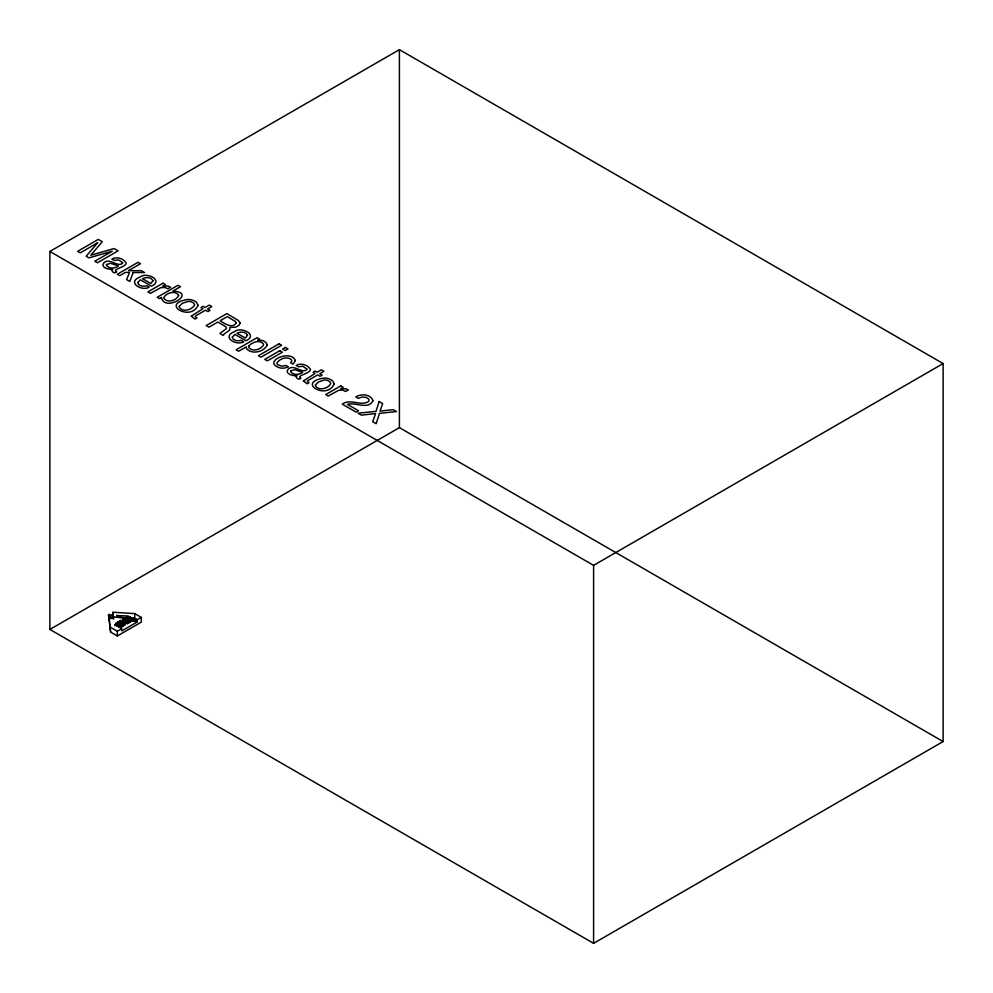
<?xml version="1.0" encoding="UTF-8"?>
<svg xmlns="http://www.w3.org/2000/svg" width="993" height="993" viewBox="0 0 993 993"><rect width="100%" height="100%" fill="white"/><g stroke="black" fill="none" stroke-linecap="round" stroke-linejoin="round"><path stroke-width="1.49" d="M109.292 619.595L110.62 632.069L117.323 635.967L141.316 622.115L141.316 617.398L134.725 613.587L113.103 612.247L112.346 614.779L109.28 616.541L109.28 614.444L108.522 614.89L110.62 632.069M117.981 622.04L117.162 622.549L121.531 625.069L122.35 624.572L117.981 622.04L117.77 622.673L123.517 625.975L123.517 624.398M119.16 623.455L119.371 621.246L123.74 623.765L122.921 624.237L118.552 621.717L119.371 621.246M120.761 620.439L119.93 620.923L124.299 623.443L125.13 622.971L120.761 620.439L120.538 621.072L124.907 623.592L124.907 625.168L119.16 621.879M122.71 619.322L122.921 621.27L123.529 618.838L127.898 621.37L127.079 621.841L122.71 619.322L123.529 618.838M124.919 618.043L124.1 618.515L128.469 621.035L129.289 620.563L124.919 618.043L124.708 618.676L130.455 621.966L130.455 620.389M49.873 251.452L399.409 49.65L943.127 363.562L943.127 741.548L593.591 943.35L49.873 629.438L49.873 251.452L593.591 565.365L943.127 363.562M49.873 629.438L399.409 427.635L943.127 741.548M108.522 619.607L113.103 616.976L126.992 617.832M115.771 623.319L116.603 622.847L120.972 625.367L120.141 625.838M125.478 617.72L126.31 617.236L130.679 619.756L129.847 620.24L125.478 617.72L131.461 621.395L131.237 619.433L126.868 616.914L127.7 616.442L132.069 618.962L131.237 619.433M128.469 617.311L129.313 616.827M121.531 625.069L121.742 626.993L115.995 623.703L115.995 625.28L120.749 627.576L120.749 626L116.38 623.48L116.38 625.056M117.77 624.249L117.162 622.549M110.62 627.365L117.323 631.238L121.804 628.656L121.804 630.878L136.947 622.127L136.947 619.917L141.316 617.398M130.083 618.018L134.725 618.304L137.357 619.831M136.947 619.917L133.67 618.018L133.67 620.24L136.947 622.127M132.839 619.011L128.469 616.492L128.469 618.068L116.715 617.298L116.715 615.337C121.022 616.579 132.193 613.997 132.839 620.588L126.868 616.914M124.1 618.515L128.68 621.419L128.68 622.996L122.921 619.694M123.318 619.471L127.687 621.99L127.687 623.567L124.41 621.68M122.921 621.27L127.29 623.79L127.079 621.841M109.28 614.444L113.649 616.976L113.649 619.061L109.28 616.541M118.552 621.717L124.522 625.391L124.522 623.815L119.93 620.923M117.373 622.896L121.742 625.416M115.995 625.28L120.364 627.799L120.364 626.223M129.847 620.24L130.071 622.189M122.921 624.237L123.132 626.198M114.741 624.547L114.989 625.851M108.522 614.89L109.317 619.595M593.591 565.365L593.591 943.35M399.409 49.65L399.409 427.635M134.725 613.587L134.725 618.304M129.065 621.196L129.065 622.772M127.092 617.298L127.092 618.875L127.476 617.075L131.846 619.595L131.846 621.171L126.086 617.869L126.086 619.446M124.311 618.9L124.311 620.476M122.139 625.193L122.139 626.769M117.323 631.238L117.323 635.967M113.103 612.247L113.103 616.976M135.185 620.079A1.539 0.894 0 0 1 133.794 621.159A1.539 0.894 0 0 1 132.131 620.215M132.64 619.607A1.539 0.894 0 0 1 134.514 619.52M295.393 360.583L293.047 364.158L290.589 362.73L291.88 360.807L291.52 359.801C287.287 355.941 280.076 358.523 277.084 362.693A4.394 2.532 0 0 0 277.68 364.716L282 366.218L285.922 365.424L288.38 366.851L285.041 367.919A7.311 4.22 0 0 1 280.374 367.993C260.749 362.308 290.862 348.617 295.393 360.583M191.289 316.184L194.951 319.063L196.949 317.909L195.187 316.767L195.708 315.848L205.551 310.176L207.959 311.566L210.019 310.362L207.611 308.972L211.819 306.552L209.262 305.074L205.054 307.495L203.019 306.316L200.946 307.52L202.982 308.699L191.289 316.184M303.411 380.915L307.085 383.807L309.084 382.653L307.321 381.511L307.842 380.592L317.686 374.907L320.081 376.297L322.154 375.106L319.746 373.716L323.954 371.283L321.397 369.806L317.189 372.238L315.141 371.059L313.08 372.251L315.116 373.43L303.411 380.915M137.791 282.546C138.25 286.332 143.786 286.741 146.741 285.773L149.223 287.213C141.552 291.632 126.421 282.211 140.05 277.01C146.604 271.623 164.093 280.361 151.433 286.183L140.398 279.803L137.791 282.546M232.312 337.124C232.759 340.897 238.295 341.307 241.249 340.338L243.744 341.778C236.061 346.197 220.93 336.776 234.559 331.575C241.113 326.188 258.602 334.926 245.954 340.748L234.907 334.368L232.312 337.124M122.561 262.599L122.487 263.43C116.926 267.465 109.702 257.187 103.768 262.922C100.181 267.663 109.429 269.873 112.817 269.339L111.861 270.406L112.842 272.032L114.84 272.901L116.702 271.809C111.253 269.264 125.788 267.303 126.148 263.356L126.012 262.611C123.045 258.354 116.553 256.331 111.899 259.024L114.257 260.389L118.539 259.905L122.561 262.599M306.787 368.949L306.713 369.793C301.152 373.827 293.928 363.537 287.995 369.284C284.395 374.026 293.655 376.235 297.044 375.702L296.088 376.757L297.068 378.395L299.067 379.252L300.929 378.172C295.48 375.627 310.015 373.666 310.375 369.719L310.238 368.974C307.271 364.716 300.78 362.693 296.125 365.387L298.483 366.752L302.766 366.268L306.787 368.949M179.311 306.303L179.224 307.06C182.414 312.745 192.22 309.89 194.64 304.888L193.834 303.225L191.562 301.884A4.878 2.818 0 0 0 187.603 301.524L182.278 303.374L179.311 306.303M315.489 384.924L315.389 385.669C318.579 391.366 328.385 388.511 330.806 383.497L330.011 381.833L327.727 380.505A4.878 2.818 0 0 0 323.768 380.133L318.443 381.995L315.489 384.924M240.095 322.986L239.102 325.232L235.763 327.144L229.793 327.454L229.743 330.135L224.17 333.933L223.338 335.46L219.9 333.474L226.404 328.609L226.342 327.392L224.207 325.729L217.839 322.042L208.964 327.156L206.172 325.543L226.838 313.614L238.394 320.478L240.095 322.986M178.641 295.418C176.692 300.457 167.507 303.399 163.895 298.384L163.845 297.466C166.365 292.761 175.6 290.055 178.641 295.418M161.487 297.528C164.255 312.82 197.818 292.612 172.931 291.061L180.428 286.729L177.97 285.314L157.217 297.292L159.563 298.632L161.487 297.528M198.017 305.174C191.053 322.067 159.625 303.821 187.603 299.526A8.8 5.077 0 0 1 193.35 300.407L196.316 302.083L198.017 305.174M334.182 383.794C327.231 400.688 295.79 382.429 323.768 378.134A8.8 5.077 0 0 1 329.515 379.016L332.481 380.704L334.182 383.794M106.524 264.523L106.375 265.292C108.957 269.016 115.051 268.731 118.366 266L110.583 263.294L106.524 264.523M290.75 370.885L290.601 371.655C293.183 375.379 299.278 375.093 302.592 372.363L294.809 369.657L290.75 370.885M152.959 280.771L150.849 283.514L142.471 278.685C145.648 277.047 151.457 276.786 152.959 280.771M247.468 335.336L245.358 338.079L236.992 333.251C240.157 331.612 245.966 331.352 247.468 335.336M236.16 322.824C232.747 329.204 224.033 323.42 220.173 320.689L227.236 316.618L235.254 321.372L236.16 322.824M372.983 400.663C368.192 410.283 355.395 401.78 347.513 404.387L358.523 410.742L356.127 412.12L342.287 404.139C350.479 398.119 360.931 406.72 368.813 401.371L368.775 399.062L366.132 397.374L361.886 397.051L358.361 398.404L355.792 396.915C360.943 393.551 370.935 394.072 372.983 400.663M267.092 345.167C263.853 352.081 251.539 354.873 246.413 348.506L246.363 346.793L238.668 351.249L236.123 349.784L257.137 337.645L259.607 339.072L257.609 340.227C261.122 339.904 266.794 340.81 267.092 345.167M379.152 401.544L376.012 411.363L358.014 413.212L361.39 415.161L375.615 413.56L372.685 421.69L376.161 423.688L379.487 413.373L396.505 411.561L393.166 409.637L380.021 411.176L382.653 403.568L379.152 401.544M133.161 272.504L129.822 281.466L126.583 279.604L129.487 272.492L125.416 272.392L119.756 275.657L117.323 274.254L138.002 262.313L140.435 263.728L128.432 270.655L141.329 270.704L144.568 272.578L133.161 272.504M249.131 345.688L248.771 347.5C252.47 352.267 260.811 349.548 263.517 345.018L263.493 344.099C260.005 339.321 252.52 342.089 249.131 345.688M97.649 242.764L86.155 256.256L88.923 257.857L112.259 251.192L94.769 261.233L97.426 262.76L118.105 250.832L114.133 248.535L90.76 255.226L102.291 241.709L98.282 239.387L77.615 251.328L80.284 252.867L97.649 242.764M162.964 283.204L147.895 291.905L150.427 293.357L160.866 287.635L165.136 287.498L167.891 288.814L170.56 287.275L168.127 286.108L162.765 286.096L165.372 284.581L162.964 283.204M279.107 343.789L258.428 355.717L260.973 357.182L281.64 345.241L279.107 343.789M279.765 350.715L264.771 359.379L267.34 360.869L282.347 352.205L279.765 350.715M285.438 347.438L282.571 349.102L285.14 350.579L288.02 348.928L285.438 347.438M340.785 385.867L325.716 394.569L328.249 396.021L338.687 390.299L342.957 390.162L345.713 391.49L348.382 389.939L345.949 388.772L340.587 388.76L343.193 387.258L340.785 385.867"/></g></svg>
